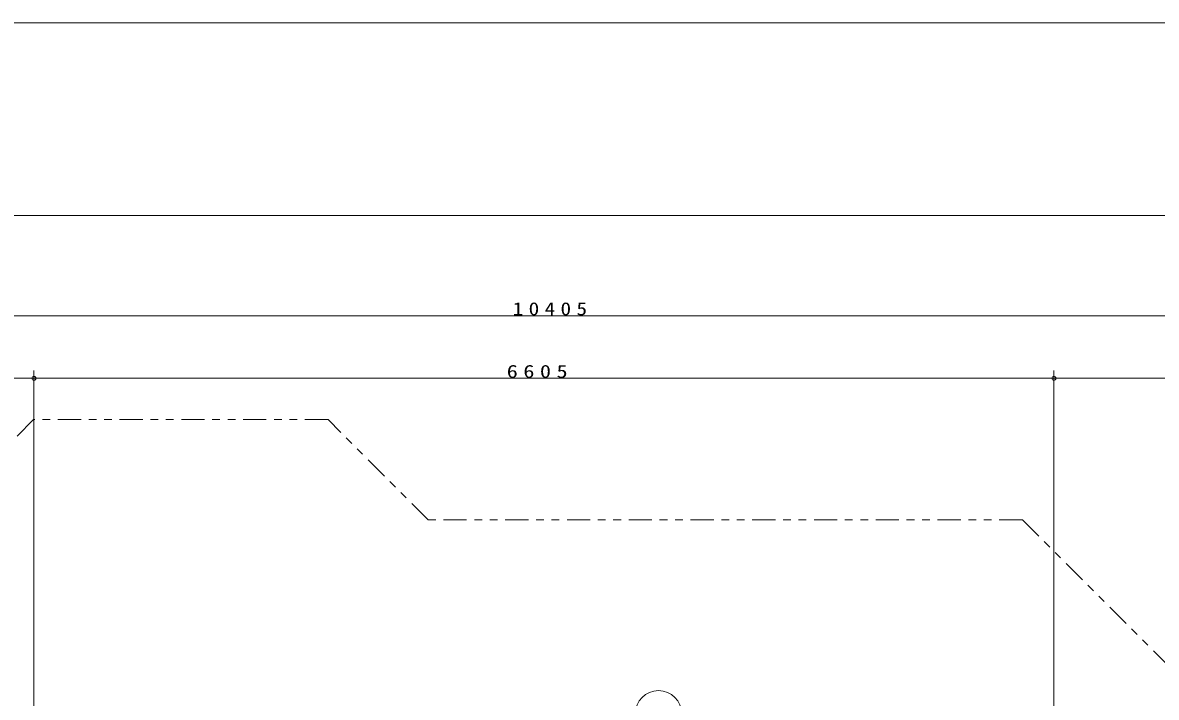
# Model space of a CAD drawing. Units: millimetres on the paper. Extents: x 0 to 420, y -594 to 297.
# Drawn here: x 91.4 to 238.2, y 209.6 to 297 of the extents above; entities that cross this region are included whole.
import ezdxf

# ---------------------------------------------------------------- set-up
doc = ezdxf.new("R2010")
doc.units = ezdxf.units.MM
doc.linetypes.add('USER3', pattern=[8, 3, -1, 1, -1, 1, -1])
for name, color, linetype, lineweight in [('0_2', 7, 'Continuous', 13), ('2D_DIMENSION', 7, 'Continuous', 13), ('2D_OUTLINE', 7, 'USER3', 13), ('AM_5', 7, 'Continuous', 13), ('FMT', 7, 'Continuous', 13)]:
    doc.layers.add(name, color=color, linetype=linetype, lineweight=lineweight)
doc.styles.add('ＭＳ ゴシック', font='')
doc.styles.get('ＭＳ ゴシック').set_extended_font_data('MS Gothic')

msp = doc.modelspace()

# ---------------------------------------------------------------- linework, layer by layer
at = {"layer": '0_2'}
for p, q in [((92.834, 250.927), (92.334, 250.927)), ((92.834, 250.927), (93.334, 250.927)), ((224.968, 250.927), (224.468, 250.927)), ((224.968, 250.927), (225.468, 250.927))]:
    msp.add_line(p, q, dxfattribs=at)
msp.add_lwpolyline([(0, 297), (420, 297), (420, 0), (0, 0)], close=True, dxfattribs=at)
for centre in [(92.834, 250.927), (92.834, 250.927), (224.968, 250.927), (224.968, 250.927)]:
    msp.add_circle(centre, 0.25, dxfattribs=at)
at = {"layer": '2D_DIMENSION'}
for p, q in [((57.334, 259.032), (264.42, 259.032)), ((92.834, 137.965), (92.834, 251.927)), ((92.834, 137.965), (92.834, 251.927)), ((224.968, 173.758), (224.968, 251.927)), ((224.968, 173.758), (224.968, 251.927)), ((57.334, 250.927), (92.334, 250.927)), ((93.334, 250.927), (224.468, 250.927)), ((225.468, 250.927), (264.42, 250.927))]:
    msp.add_line(p, q, dxfattribs=at)
at = {"layer": '2D_OUTLINE'}
for p, q in [((92.774, 245.573), (56.834, 209.633)), ((130.933, 245.573), (92.774, 245.573)), ((143.9, 232.605), (130.933, 245.573)), ((220.891, 232.605), (143.9, 232.605)), ((220.891, 232.605), (264.92, 188.576))]:
    msp.add_line(p, q, dxfattribs=at)
at = {"layer": 'AM_5'}
msp.add_circle((173.741, 207.473), 3, dxfattribs=at)
at = {"layer": 'FMT'}
msp.add_line((28, 272), (403, 272), dxfattribs=at)

# ---------------------------------------------------------------- texts
at = {"layer": '2D_DIMENSION', "char_height": 1.686, "attachment_point": 7, "style": 'ＭＳ ゴシック'}
for s, insert in [('\\T1.5;\\W1.2;10405', (154.853, 259.065)), ('\\T1.5;\\W1.25;6605', (154.082, 250.96))]:
    msp.add_mtext(s, dxfattribs=dict(at, insert=insert))

doc.saveas('drawing.dxf')
